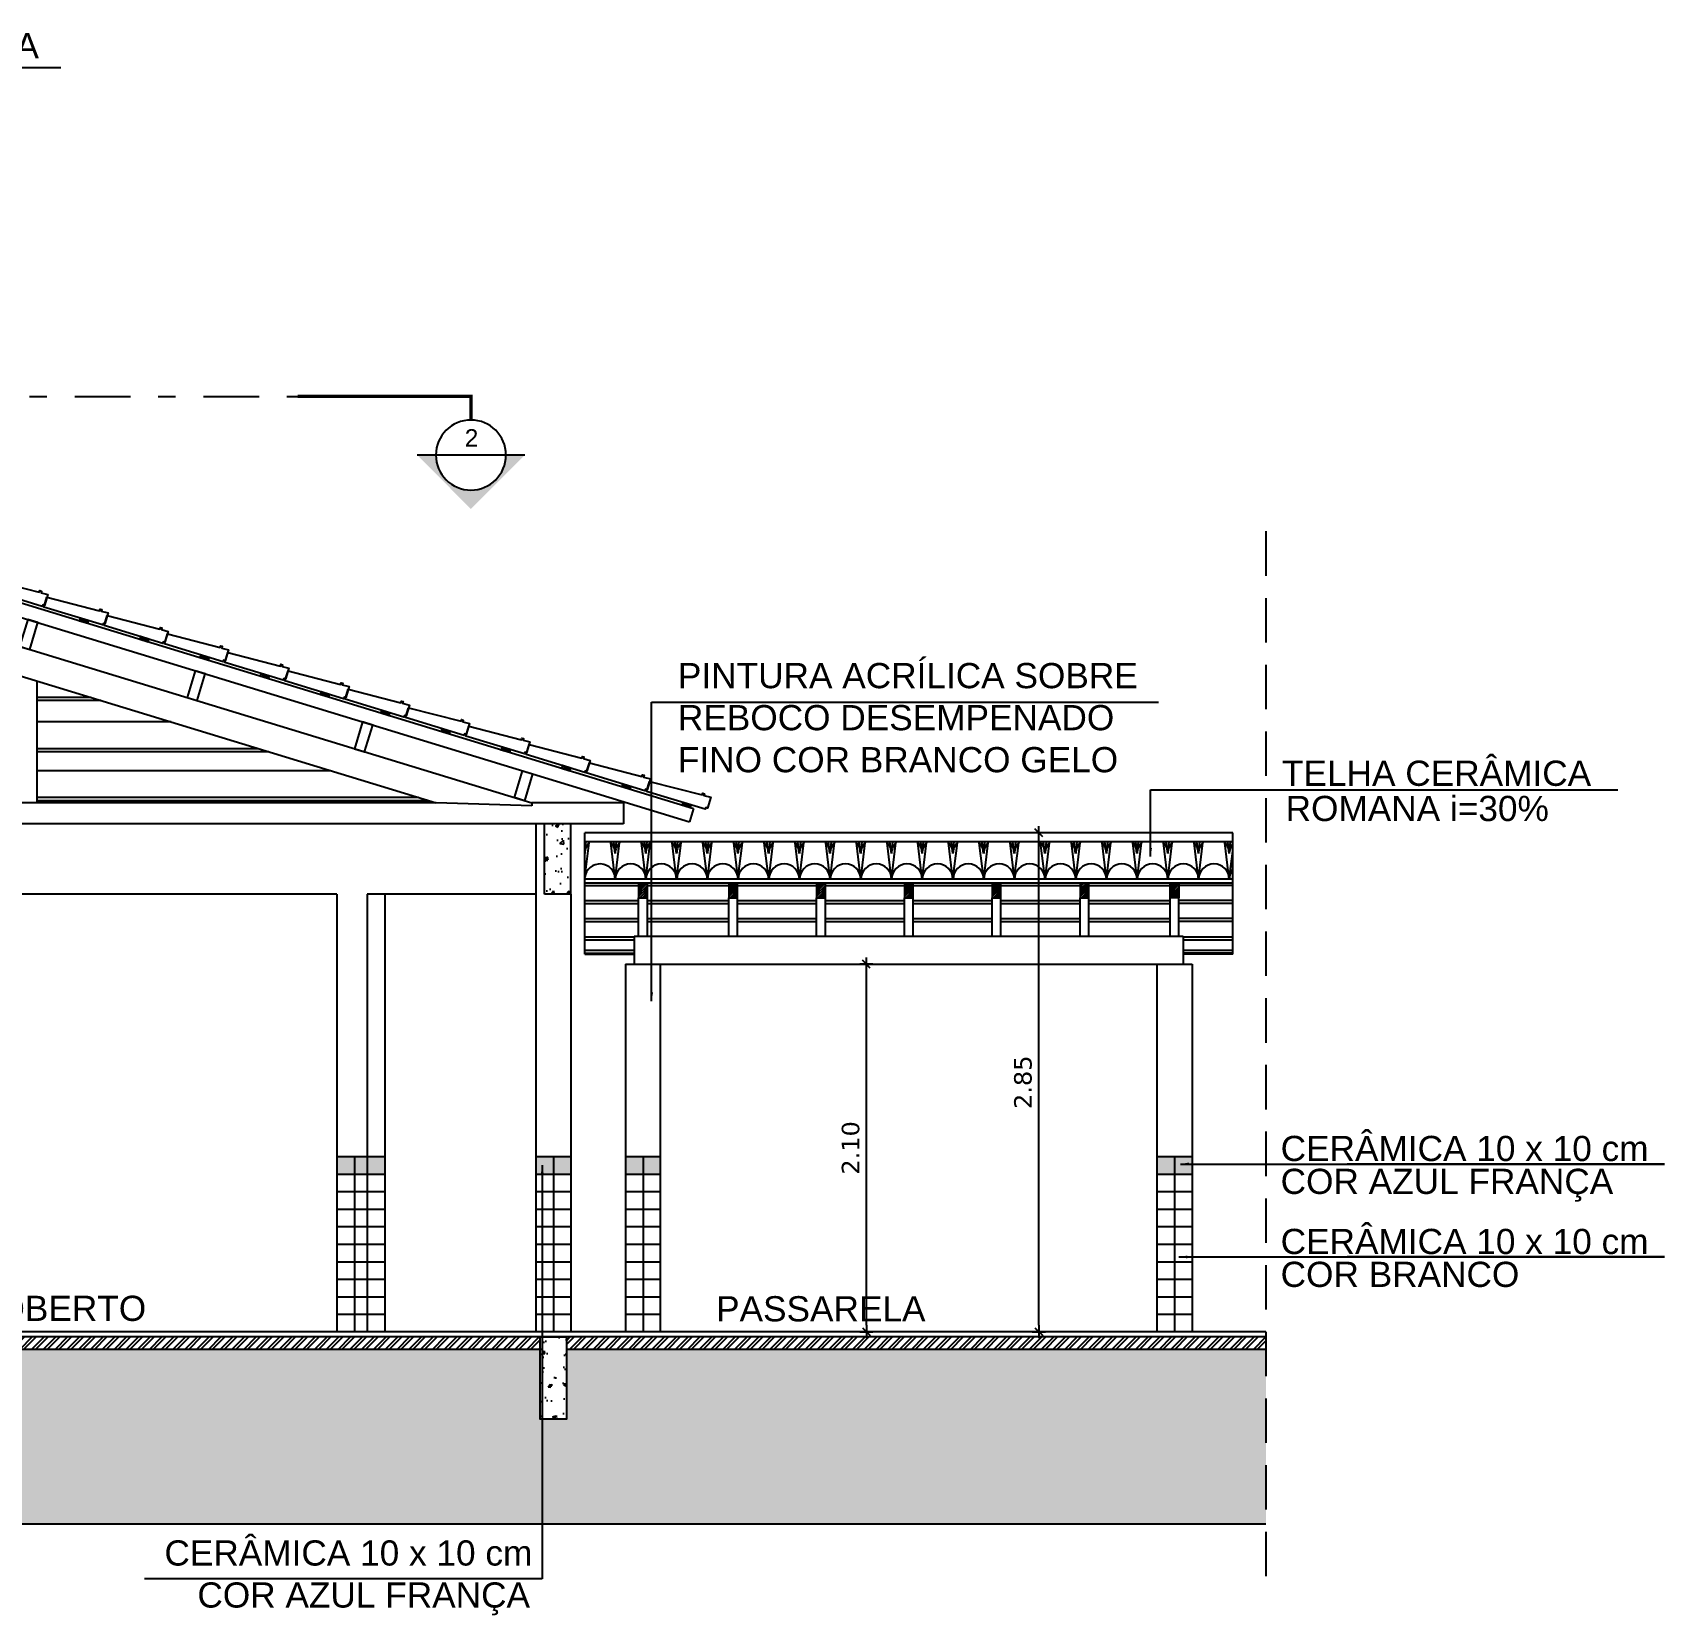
# Model space of a CAD drawing. Extents: x -81 to 144, y 107 to 212.
# Drawn here: x -43.65 to -34.33, y 155.66 to 164.7 of the extents above; entities that cross this region are included whole.
import ezdxf
from ezdxf.enums import TextEntityAlignment as Align

# ---------------------------------------------------------------- set-up
doc = ezdxf.new("R2010")
doc.units = 0
doc.header["$LTSCALE"] = 0.005
doc.header["$PDMODE"] = 3
doc.linetypes.add('DASHDOT', pattern=[25.4, 12.7, -6.35, 0, -6.35])
doc.linetypes.add('HIDDEN', pattern=[9.525, 6.35, -3.175])
doc.layers.get('0').update_dxf_attribs({"linetype": 'CONTINUOUS'})
doc.layers.get('DEFPOINTS').update_dxf_attribs({"linetype": 'CONTINUOUS'})
for name, color, linetype in [('01', 1, 'CONTINUOUS'), ('0_HATCH', 1, 'CONTINUOUS'), ('251', 251, 'CONTINUOUS'), ('A-01', 1, 'CONTINUOUS'), ('A-CHAO_FACHADA', 8, 'CONTINUOUS'), ('A-COTAS', 1, 'CONTINUOUS'), ('A-EST', 5, 'CONTINUOUS'), ('A-TEL', 2, 'CONTINUOUS'), ('A-TELHAS', 2, 'CONTINUOUS'), ('ARQ-CTA-1_075', 1, 'CONTINUOUS'), ('ARQ-HTC', 9, 'CONTINUOUS'), ('ARQ-PIS-CORTE', 2, 'CONTINUOUS'), ('ARQ-SMB-1_100', 1, 'CONTINUOUS'), ('ARQ-TXT-1_075', 2, 'CONTINUOUS'), ('ARQ-TXT-1_100', 2, 'CONTINUOUS'), ('BL-AR-TELHA 2', 2, 'CONTINUOUS'), ('EST-MET-VISTA1', 1, 'CONTINUOUS'), ('MADEIRAMENTO', 2, 'CONTINUOUS')]:
    doc.layers.add(name, color=color, linetype=linetype)
doc.styles.add('ESC-50-A20', font='arial.ttf', dxfattribs={"height": 0.1})
doc.styles.add('FNDE Text Cota 0075', font='verdana.ttf', dxfattribs={"height": 0.1})
doc.styles.add('FNDE Texto Cota 0025', font='verdana.ttf', dxfattribs={"height": 0.04})
doc.dimstyles.new('FNDE 1-0025', dxfattribs={"dimscale": 5, "dimtxt": 0.04, "dimasz": 0.01, "dimexe": 0.15, "dimexo": 0.15, "dimgap": 0.005, "dimtad": 1, "dimzin": 1, "dimdsep": 46, "dimtxsty": 'FNDE Texto Cota 0025', "dimblk": 'tic', "dimcen": 0.015, "dimdle": 0.15, "dimse1": 1, "dimse2": 1, "dimclrd": 251, "dimclre": 251, "dimclrt": 256, "dimaunit": 1, "dimadec": 3, "dimazin": 0, "dimtfac": 1, "dimtix": 1, "dimtmove": 2, "dimatfit": 3, "dimfxl": 0.15, "dimtvp": 1, "dimtolj": 1, "dimtzin": 0, "dimarcsym": 0})
doc.dimstyles.new('FNDE 1-075', dxfattribs={"dimscale": 2.5, "dimtxt": 0.1, "dimasz": 0.015, "dimexe": 0.15, "dimexo": 0.15, "dimgap": 0.015, "dimtad": 1, "dimzin": 4, "dimdsep": 46, "dimtxsty": 'FNDE Text Cota 0075', "dimblk": 'tic', "dimcen": 0.025, "dimdle": 0.15, "dimse1": 1, "dimse2": 1, "dimclrd": 251, "dimclre": 251, "dimclrt": 256, "dimaunit": 1, "dimadec": 3, "dimazin": 0, "dimtfac": 1, "dimtix": 1, "dimtmove": 2, "dimatfit": 3, "dimldrblk": 'DOTSMALL', "dimfxl": 0.15, "dimtvp": 1, "dimtolj": 1, "dimtzin": 0, "dimarcsym": 0})
pattern_1 = [(50, (86.559, 34.55552), (0.18218467, -0.01593909), [0.01905, -0.20955]), (355, (86.559, 34.55552), (-0.03524342, 0.19105685), [0.01524, -0.16764058]), (100.45144, (86.57419, 34.5542), (0.14694125, 0.17511775), [0.01619, -0.17809024]), (46.1842, (86.559, 34.60632), (0.27107904, -0.04204233), [0.028575, -0.314325]), (96.63556, (86.5816, 34.60282), (0.23740413, 0.24742612), [0.02428502, -0.2671356]), (351.18415, (86.559, 34.60632), (0.23740413, 0.24742612), [0.02285997, -0.25145973]), (21, (86.5844, 34.59362), (0.15161439, -0.1022652), [0.01905, -0.20955]), (326, (86.5844, 34.59362), (0.06180203, 0.18418797), [0.01524, -0.16764]), (71.45144, (86.59704, 34.5851), (0.21341642, 0.08192277), [0.01619, -0.17808994]), (37.5, (86.559005, 34.55552), (0.003088603, 0.08455504), [0, -0.165608, 0, -0.17018, 0, -0.168275]), (7.5, (86.559005, 34.55552), (0.066819663, 0.100180575), [0, -0.097028, 0, -0.161798, 0, -0.064135]), (327.5, (86.50236, 34.55552), (0.135590595, -0.005728744), [0, -0.0635, 0, -0.19812, 0, -0.26289]), (317.5, (86.47696, 34.55552), (0.14812918, 0.02542649), [0, -0.08255, 0, -0.131572, 0, -0.18669])]
pattern_2 = [(45, (64.485293, 98.632826), (-0.0067351921, 0.0067351921), [])]

# ---------------------------------------------------------------- blocks, each defined once
blk = doc.blocks.new('FNDE-Ind Corte-1_100')
blk.add_hatch(color=251).paths.add_polyline_path([(241.999, -2.386), (242.214, -2.386, -1), (243.014, -2.386), (243.229, -2.386), (242.614, -1.77)])
at = {"color": 251, "linetype": 'Continuous'}
blk.add_line((243.229, -2.386), (241.999, -2.386), dxfattribs=at)
blk.add_circle((242.614, -2.386), 0.4, dxfattribs=at)
blk = doc.blocks.new('tic')
at = {"color": 251}
for p, q in [((-1, 0), (1, 0)), ((0, -1), (0, 1))]:
    blk.add_line(p, q, dxfattribs=at)
blk.add_line((-0.6, -0.6), (0.6, 0.6))
blk = doc.blocks.new('T2')
at = {"linetype": 'Continuous'}
blk.add_lwpolyline([(0, 0.0594), (0.31, 0.073), (0.3096, 0.083), (0.3196, 0.0834), (0.32, 0.0734), (0.36, 0.075), (0.36, 0.0099), (0.35, 0.0099), (0.35, 0), (0, 0), (0.0001, 0.0594)], dxfattribs=at)
blk = doc.blocks.new('*D80')
at = {"layer": 'ARQ-CTA-1_075', "color": 251, "linetype": 'Continuous', "lineweight": -2, "transparency": 16777216}
blk.add_line((-38.8842, 157.3222), (-38.8842, 159.3468), dxfattribs=at)
at = {"layer": 'DEFPOINTS', "color": 0, "linetype": 'Continuous', "transparency": 16777216}
for p in [(-38.8842, 159.3843), (-38.8842, 159.3843), (-38.8842, 157.2847)]:
    blk.add_point(p, dxfattribs=at)
at = {"layer": 'ARQ-CTA-1_075', "color": 251, "linetype": 'Continuous', "lineweight": -2, "transparency": 16777216, "xscale": 0.0375, "yscale": 0.0375, "zscale": 0.0375}
for p, rotation in [((-38.8842, 159.3843), 90), ((-38.8842, 157.2847), 270)]:
    blk.add_blockref('tic', p, dxfattribs=dict(at, rotation=rotation))
at = {"layer": 'ARQ-CTA-1_075', "linetype": 'Continuous', "transparency": 16777216, "insert": (-38.9737, 158.3345), "char_height": 0.1, "attachment_point": 5, "rotation": 90, "style": 'FNDE Text Cota 0075'}
blk.add_mtext('\\A1;2.10', dxfattribs=at)
blk = doc.blocks.new('_DotSmall')
at = {"color": 0, "linetype": 'ByBlock', "const_width": 0.5}
blk.add_lwpolyline([(-0.0625, 0, 1), (0.0625, 0, 1)], format="xyb", close=True, dxfattribs=at)
blk = doc.blocks.new('*D81')
at = {"layer": 'ARQ-CTA-1_075', "color": 251, "linetype": 'Continuous', "lineweight": -2, "transparency": 16777216}
blk.add_line((-37.8993, 157.3222), (-37.8993, 160.0972), dxfattribs=at)
at = {"layer": 'DEFPOINTS', "color": 0, "linetype": 'Continuous', "transparency": 16777216}
for p in [(-37.8993, 160.1347), (-37.8993, 160.1347), (-37.8993, 157.2847)]:
    blk.add_point(p, dxfattribs=at)
at = {"layer": 'ARQ-CTA-1_075', "color": 251, "linetype": 'Continuous', "lineweight": -2, "transparency": 16777216, "xscale": 0.0375, "yscale": 0.0375, "zscale": 0.0375}
for p, rotation in [((-37.8993, 160.1347), 90), ((-37.8993, 157.2847), 270)]:
    blk.add_blockref('tic', p, dxfattribs=dict(at, rotation=rotation))
at = {"layer": 'ARQ-CTA-1_075', "linetype": 'Continuous', "transparency": 16777216, "insert": (-37.9891, 158.7097), "char_height": 0.1, "attachment_point": 5, "rotation": 90, "style": 'FNDE Text Cota 0075'}
blk.add_mtext('\\A1;2.85', dxfattribs=at)

msp = doc.modelspace()

# ---------------------------------------------------------------- hatches: boundary and pattern name
at = {"layer": '0_HATCH'}
h = msp.add_hatch(color=160, dxfattribs=at)
h.paths.add_polyline_path([(-54.7014, 158.2847), (-54.8014, 158.2847), (-54.8014, 158.1847), (-54.7014, 158.1847)])
h.paths.add_polyline_path([(-54.6014, 158.2847), (-54.7014, 158.2847), (-54.7014, 158.1847), (-54.6014, 158.1847)])
h.paths.add_polyline_path([(-53.6381, 158.2847), (-53.7381, 158.2847), (-53.7381, 158.1847), (-53.6381, 158.1847)])
h.paths.add_polyline_path([(-53.5648, 158.2847), (-53.6381, 158.2847), (-53.6381, 158.1847), (-53.5648, 158.1847)])
h.paths.add_polyline_path([(-53.4648, 158.2847), (-53.5648, 158.2847), (-53.5648, 158.1847), (-53.4648, 158.1847)])
h.paths.add_polyline_path([(-48.8232, 158.2847), (-48.9232, 158.2847), (-48.9232, 158.1847), (-48.8232, 158.1847)])
h.paths.add_polyline_path([(-48.7232, 158.2847), (-48.8232, 158.2847), (-48.8232, 158.1847), (-48.7232, 158.1847)])
h.paths.add_polyline_path([(-48.65, 158.2847), (-48.7232, 158.2847), (-48.7232, 158.1847), (-48.65, 158.1847)])
h.paths.add_polyline_path([(-46.6232, 158.2847), (-46.7232, 158.2847), (-46.7232, 158.1847), (-46.6232, 158.1847)])
h.paths.add_polyline_path([(-46.55, 158.2847), (-46.6232, 158.2847), (-46.6232, 158.1847), (-46.55, 158.1847)])
h.paths.add_polyline_path([(-46.45, 158.2847), (-46.55, 158.2847), (-46.55, 158.1847), (-46.45, 158.1847)])
h.paths.add_polyline_path([(-41.8084, 158.2847), (-41.9084, 158.2847), (-41.9084, 158.1847), (-41.8084, 158.1847)])
h.paths.add_polyline_path([(-41.7352, 158.2847), (-41.8084, 158.2847), (-41.8084, 158.1847), (-41.7352, 158.1847)])
h.paths.add_polyline_path([(-41.6352, 158.2847), (-41.7352, 158.2847), (-41.7352, 158.1847), (-41.6352, 158.1847)])
h.paths.add_polyline_path([(-40.6718, 158.2847), (-40.7718, 158.2847), (-40.7718, 158.1847), (-40.6718, 158.1847)])
h.paths.add_polyline_path([(-40.5718, 158.2847), (-40.6718, 158.2847), (-40.6718, 158.1847), (-40.5718, 158.1847)])
h = msp.add_hatch(color=160, dxfattribs=at)
h.paths.add_polyline_path([(-40.1598, 158.2847), (-40.2598, 158.2847), (-40.2598, 158.1847), (-40.1598, 158.1847)])
h.paths.add_polyline_path([(-40.0598, 158.2847), (-40.1598, 158.2847), (-40.1598, 158.1847), (-40.0598, 158.1847)])
h = msp.add_hatch(color=160, dxfattribs=at)
h.paths.add_polyline_path([(-37.1239, 158.2847), (-37.2239, 158.2847), (-37.2239, 158.1847), (-37.1239, 158.1847)])
h.paths.add_polyline_path([(-37.0239, 158.2847), (-37.1239, 158.2847), (-37.1239, 158.1847), (-37.0239, 158.1847)])
at = {"layer": '251'}
h = msp.add_hatch(dxfattribs=at)
h.set_pattern_fill('ANSI32', color=256, scale=0.005, style=0)
h.set_pattern_definition([(45, (86.559005, 34.55552), (-0.03367596, 0.03367596), []), (45, (86.581456, 34.55552), (-0.03367596, 0.03367596), [])])
h.paths.add_polyline_path([(-40.7468, 157.2547), (-45.2734, 157.2547), (-45.2734, 157.1847), (-40.7468, 157.1847)])
h.paths.add_polyline_path([(-45.4234, 157.2547), (-49.9499, 157.2547), (-49.9499, 157.1847), (-45.4234, 157.1847)])
h.paths.add_polyline_path([(-50.0999, 157.2547), (-54.6514, 157.2547), (-54.6514, 157.1847), (-50.0999, 157.1847)])
h = msp.add_hatch(dxfattribs=at)
h.set_pattern_fill('ANSI32', color=256, scale=0.005, style=0)
h.set_pattern_definition([(45, (84.714996, 34.55552), (-0.03367596, 0.03367596), []), (45, (84.737447, 34.55552), (-0.03367596, 0.03367596), [])])
h.paths.add_polyline_path([(-36.6018, 157.1847), (-40.5968, 157.1847), (-40.5968, 157.2547), (-36.6018, 157.2547)])
at = {"layer": 'A-COTAS'}
h = msp.add_hatch(dxfattribs=at)
h.set_pattern_fill('ANSI31', color=252, scale=0.003)
h.set_pattern_definition(pattern_2)
h.paths.add_polyline_path([(-40.1348, 159.8461), (-40.1848, 159.8461), (-40.1848, 159.7639), (-40.1348, 159.7639)])
h = msp.add_hatch(dxfattribs=at)
h.set_pattern_fill('ANSI31', color=252, scale=0.003)
h.set_pattern_definition([(45, (65.000057, 98.632826), (-0.0067351921, 0.0067351921), [])])
h.paths.add_polyline_path([(-39.62, 159.8461), (-39.67, 159.8461), (-39.67, 159.7639), (-39.62, 159.7639)])
h = msp.add_hatch(dxfattribs=at)
h.set_pattern_fill('ANSI31', color=252, scale=0.003)
h.set_pattern_definition([(45, (65.501657, 98.632826), (-0.0067351921, 0.0067351921), [])])
h.paths.add_polyline_path([(-39.1184, 159.8461), (-39.1684, 159.8461), (-39.1684, 159.7639), (-39.1184, 159.7639)])
h = msp.add_hatch(dxfattribs=at)
h.set_pattern_fill('ANSI31', color=252, scale=0.003)
h.set_pattern_definition([(45, (66.003257, 98.632826), (-0.0067351921, 0.0067351921), [])])
h.paths.add_polyline_path([(-38.6168, 159.8461), (-38.6668, 159.8461), (-38.6668, 159.7639), (-38.6168, 159.7639)])
h = msp.add_hatch(dxfattribs=at)
h.set_pattern_fill('ANSI31', color=252, scale=0.003)
h.set_pattern_definition([(45, (66.504857, 98.632826), (-0.0067351921, 0.0067351921), [])])
h.paths.add_polyline_path([(-38.1152, 159.8461), (-38.1652, 159.8461), (-38.1652, 159.7639), (-38.1152, 159.7639)])
h = msp.add_hatch(dxfattribs=at)
h.set_pattern_fill('ANSI31', color=252, scale=0.003)
h.set_pattern_definition([(45, (67.006457, 98.632826), (-0.0067351921, 0.0067351921), [])])
h.paths.add_polyline_path([(-37.6136, 159.8461), (-37.6636, 159.8461), (-37.6636, 159.7639), (-37.6136, 159.7639)])
h = msp.add_hatch(dxfattribs=at)
h.set_pattern_fill('ANSI31', color=252, scale=0.003)
h.set_pattern_definition(pattern_2)
h.paths.add_polyline_path([(-37.1489, 159.8461), (-37.0989, 159.8461), (-37.0989, 159.7639), (-37.1489, 159.7639)])
at = {"layer": 'ARQ-HTC'}
h = msp.add_hatch(dxfattribs=at)
h.set_pattern_fill('AR-CONC', color=251, scale=0.001, style=0)
h.set_pattern_definition(pattern_1)
h.paths.add_polyline_path([(-40.5718, 160.1847), (-40.7218, 160.1847), (-40.7218, 159.7847), (-40.6918, 159.7847), (-40.5718, 159.7847)])
h = msp.add_hatch(dxfattribs=at)
h.set_pattern_fill('AR-CONC', color=251, scale=0.001, style=0)
h.set_pattern_definition(pattern_1)
h.paths.add_polyline_path([(-40.7468, 157.2547), (-40.5968, 157.2547), (-40.5968, 156.7847), (-40.7468, 156.7847)])
h = msp.add_hatch(dxfattribs=at)
h.set_pattern_fill('EARTH', color=252, scale=0.02, angle=45, style=0)
h.set_pattern_definition([(45, (84.715, 34.55552), (1e-17, 0.17960512), [0.127, -0.127]), (45, (84.68132, 34.5892), (1e-17, 0.17960512), [0.127, -0.127]), (45, (84.64764, 34.62287), (1e-17, 0.17960512), [0.127, -0.127]), (135, (84.64764, 34.64532), (-0.17960512, 1e-17), [0.127, -0.127]), (135, (84.68132, 34.679), (-0.17960512, 1e-17), [0.127, -0.127]), (135, (84.715, 34.71267), (-0.17960512, 1e-17), [0.127, -0.127])])
h.paths.add_polyline_path([(-36.6018, 156.1847), (-36.6018, 157.1847), (-40.5968, 157.1847), (-40.5968, 156.7847), (-40.7468, 156.7847), (-40.7468, 157.1847), (-45.2734, 157.1847), (-45.2734, 156.7847), (-45.4234, 156.7847), (-45.4234, 157.1847), (-49.9499, 157.1847), (-49.9499, 156.7847), (-50.0999, 156.7847), (-50.0999, 157.1847), (-54.6514, 157.1847), (-54.6514, 156.7847), (-54.8014, 156.7847), (-54.8014, 157.1847), (-57.0152, 157.1847), (-57.0152, 156.1847)])

# ---------------------------------------------------------------- linework, layer by layer
at = {"linetype": 'DASHDOT', "ltscale": 5}
msp.add_line((-52.9606, 162.6274), (-42.1324, 162.6274), dxfattribs=at)
at = {"color": 3}
for points in [[(-43.7206, 161.1993), (-43.6632, 161.1818), (-43.6164, 161.3348), (-43.6738, 161.3523)], [(-42.7643, 160.907), (-42.7069, 160.8894), (-42.6601, 161.0424), (-42.7175, 161.06)], [(-41.808, 160.6146), (-41.7506, 160.597), (-41.7038, 160.7501), (-41.7612, 160.7676)], [(-40.8371, 160.3178), (-40.8945, 160.3353), (-40.8477, 160.4883), (-40.7903, 160.4708)]]:
    msp.add_lwpolyline(points, close=True, dxfattribs=at)
at = {"layer": '01', "color": 251}
for p, q in [((-41.9084, 158.2847), (-41.6352, 158.2847)), ((-41.8084, 158.2847), (-41.8084, 157.2847)), ((-40.7718, 158.2847), (-40.5718, 158.2847)), ((-40.6718, 158.2847), (-40.6718, 157.2847)), ((-40.2598, 158.2847), (-40.0598, 158.2847)), ((-40.1598, 158.2847), (-40.1598, 157.2847)), ((-37.2239, 158.2847), (-37.0239, 158.2847)), ((-37.1239, 158.2847), (-37.1239, 157.2847)), ((-41.9084, 158.1847), (-41.6352, 158.1847)), ((-40.7718, 158.1847), (-40.5718, 158.1847)), ((-40.2598, 158.1847), (-40.0598, 158.1847)), ((-37.2239, 158.1847), (-37.0239, 158.1847)), ((-41.9084, 158.0847), (-41.6352, 158.0847)), ((-40.7718, 158.0847), (-40.5718, 158.0847)), ((-40.2598, 158.0847), (-40.0598, 158.0847)), ((-37.2239, 158.0847), (-37.0239, 158.0847)), ((-41.9084, 157.9847), (-41.6352, 157.9847)), ((-40.7718, 157.9847), (-40.5718, 157.9847)), ((-40.2598, 157.9847), (-40.0598, 157.9847)), ((-37.2239, 157.9847), (-37.0239, 157.9847)), ((-41.9084, 157.8847), (-41.6352, 157.8847)), ((-40.7718, 157.8847), (-40.5718, 157.8847)), ((-40.2598, 157.8847), (-40.0598, 157.8847)), ((-37.2239, 157.8847), (-37.0239, 157.8847)), ((-41.9084, 157.7847), (-41.6352, 157.7847)), ((-40.7718, 157.7847), (-40.5718, 157.7847)), ((-40.2598, 157.7847), (-40.0598, 157.7847)), ((-37.2239, 157.7847), (-37.0239, 157.7847)), ((-41.9084, 157.6847), (-41.6352, 157.6847)), ((-40.7718, 157.6847), (-40.5718, 157.6847)), ((-40.2598, 157.6847), (-40.0598, 157.6847)), ((-37.2239, 157.6847), (-37.0239, 157.6847)), ((-41.9084, 157.5847), (-41.6352, 157.5847)), ((-40.7718, 157.5847), (-40.5718, 157.5847)), ((-40.2598, 157.5847), (-40.0598, 157.5847)), ((-37.2239, 157.5847), (-37.0239, 157.5847)), ((-41.9084, 157.4847), (-41.6352, 157.4847)), ((-40.7718, 157.4847), (-40.5718, 157.4847)), ((-40.2598, 157.4847), (-40.0598, 157.4847)), ((-37.2239, 157.4847), (-37.0239, 157.4847)), ((-41.9084, 157.3847), (-41.6352, 157.3847)), ((-40.7718, 157.3847), (-40.5718, 157.3847)), ((-40.2598, 157.3847), (-40.0598, 157.3847)), ((-37.2239, 157.3847), (-37.0239, 157.3847))]:
    msp.add_line(p, q, dxfattribs=at)
at = {"layer": 'A-01', "color": 5, "linetype": 'HIDDEN', "ltscale": 8}
msp.add_line((-36.6018, 161.8565), (-36.6018, 155.845), dxfattribs=at)
at = {"layer": 'A-01'}
for p, q in [((-43.3115, 160.907), (-43.6219, 160.907)), ((-43.2542, 160.8894), (-43.6219, 160.8894)), ((-42.8557, 160.7676), (-43.6219, 160.7676)), ((-42.3552, 160.6146), (-43.6219, 160.6146)), ((-42.2979, 160.597), (-43.6219, 160.597)), ((-41.9422, 160.4883), (-43.6219, 160.4883)), ((-41.4417, 160.3353), (-43.6219, 160.3353)), ((-41.3843, 160.3178), (-43.6219, 160.3178)), ((-36.7918, 160.1347), (-40.4918, 160.1347)), ((-40.4918, 159.4407), (-40.4918, 160.1347)), ((-36.7918, 159.4407), (-36.7918, 160.1347)), ((-36.7918, 160.0826), (-40.4918, 160.0826)), ((-40.4918, 159.8461), (-40.4918, 159.8961)), ((-36.7918, 159.8691), (-40.4918, 159.8691)), ((-41.9084, 159.7847), (-45.1984, 159.7847)), ((-41.9084, 159.7847), (-41.9084, 157.2847)), ((-40.7718, 159.7847), (-41.7352, 159.7847)), ((-41.7352, 159.7847), (-41.7352, 157.2847)), ((-41.6352, 159.7847), (-41.6352, 157.2847)), ((-40.4918, 159.4407), (-40.2098, 159.4407)), ((-36.7918, 159.4407), (-37.0739, 159.4407))]:
    msp.add_line(p, q, dxfattribs=at)
at = {"layer": 'A-01', "color": 3}
for p, q in [((-40.7718, 160.1847), (-40.7718, 157.2847)), ((-40.5718, 159.7847), (-40.5718, 157.2847)), ((-40.2598, 159.3843), (-40.0598, 159.3843)), ((-40.2598, 159.3843), (-40.2598, 157.2847)), ((-40.0598, 157.2847), (-40.0598, 159.3843)), ((-37.2239, 157.2847), (-37.2239, 159.3843)), ((-37.2239, 159.3843), (-37.0239, 159.3843)), ((-37.0239, 159.3843), (-37.0239, 157.2847))]:
    msp.add_line(p, q, dxfattribs=at)
at = {"layer": 'A-CHAO_FACHADA'}
for p, q in [((-40.4918, 159.8341), (-40.1848, 159.8341)), ((-40.1348, 159.8341), (-39.67, 159.8341)), ((-39.62, 159.8341), (-39.1684, 159.8341)), ((-39.1184, 159.8341), (-38.6668, 159.8341)), ((-38.6168, 159.8341), (-38.1652, 159.8341)), ((-38.1152, 159.8341), (-37.6636, 159.8341)), ((-37.6136, 159.8341), (-37.1489, 159.8341)), ((-36.7918, 159.8341), (-37.0989, 159.8341)), ((-40.4918, 159.7479), (-40.1848, 159.7479)), ((-40.4918, 159.7306), (-40.1848, 159.7306)), ((-40.1348, 159.7479), (-39.67, 159.7479)), ((-40.1348, 159.7306), (-39.67, 159.7306)), ((-39.62, 159.7479), (-39.1684, 159.7479)), ((-39.62, 159.7306), (-39.1684, 159.7306)), ((-39.1184, 159.7479), (-38.6668, 159.7479)), ((-39.1184, 159.7306), (-38.6668, 159.7306)), ((-38.6168, 159.7479), (-38.1652, 159.7479)), ((-38.6168, 159.7306), (-38.1652, 159.7306)), ((-38.1152, 159.7479), (-37.6636, 159.7479)), ((-38.1152, 159.7306), (-37.6636, 159.7306)), ((-37.6136, 159.7479), (-37.1489, 159.7479)), ((-37.6136, 159.7306), (-37.1489, 159.7306)), ((-36.7918, 159.7479), (-37.0989, 159.7479)), ((-36.7918, 159.7306), (-37.0989, 159.7306)), ((-40.4918, 159.6444), (-40.1848, 159.6444)), ((-40.4918, 159.6272), (-40.1848, 159.6272)), ((-40.1348, 159.6444), (-39.67, 159.6444)), ((-40.1348, 159.6272), (-39.67, 159.6272)), ((-39.62, 159.6444), (-39.1684, 159.6444)), ((-39.62, 159.6272), (-39.1684, 159.6272)), ((-39.1184, 159.6444), (-38.6668, 159.6444)), ((-39.1184, 159.6272), (-38.6668, 159.6272)), ((-38.6168, 159.6444), (-38.1652, 159.6444)), ((-38.6168, 159.6272), (-38.1652, 159.6272)), ((-38.1152, 159.6444), (-37.6636, 159.6444)), ((-38.1152, 159.6272), (-37.6636, 159.6272)), ((-37.6136, 159.6444), (-37.1489, 159.6444)), ((-37.6136, 159.6272), (-37.1489, 159.6272)), ((-36.7918, 159.6444), (-37.0989, 159.6444)), ((-36.7918, 159.6272), (-37.0989, 159.6272)), ((-40.4918, 159.541), (-40.2098, 159.541)), ((-40.4918, 159.5237), (-40.2098, 159.5237)), ((-37.0739, 159.541), (-36.7918, 159.541)), ((-37.0739, 159.5237), (-36.7918, 159.5237)), ((-40.4918, 159.4645), (-40.2098, 159.4645)), ((-40.4918, 159.4472), (-40.2098, 159.4472)), ((-37.0739, 159.4645), (-36.7918, 159.4645)), ((-36.7918, 159.4472), (-37.0739, 159.4472))]:
    msp.add_line(p, q, dxfattribs=at)
at = {"layer": 'A-EST'}
for p, q in [((-40.5718, 160.1847), (-40.7218, 160.1847)), ((-40.7218, 159.7847), (-40.7218, 160.1847)), ((-40.5718, 159.7847), (-40.5718, 160.1847)), ((-40.5718, 159.7847), (-40.7218, 159.7847)), ((-36.6018, 157.2547), (-54.8014, 157.2547)), ((-45.2734, 157.1847), (-40.7353, 157.1847)), ((-40.5968, 157.1847), (-36.6018, 157.1847))]:
    msp.add_line(p, q, dxfattribs=at)
msp.add_lwpolyline([(-40.7468, 157.2547), (-40.5968, 157.2547), (-40.5968, 156.7847), (-40.7468, 156.7847)], close=True, dxfattribs=at)
at = {"layer": 'A-TEL'}
for p, q in [((-45.2734, 161.925), (-39.8718, 160.2736)), ((-45.2734, 161.8414), (-39.8952, 160.1971)), ((-45.2734, 161.6741), (-40.7943, 160.3047)), ((-45.1984, 161.4838), (-41.3416, 160.3047)), ((-43.6219, 161.0019), (-43.6219, 160.3047)), ((-41.3416, 160.3047), (-45.1984, 160.3047)), ((-40.7943, 160.2885), (-41.3416, 160.3047)), ((-40.7943, 160.3047), (-40.7943, 160.2885)), ((-40.2718, 160.3047), (-40.7943, 160.3047)), ((-40.2718, 160.3047), (-40.2718, 160.1847)), ((-39.8718, 160.2736), (-39.8952, 160.1971)), ((-40.2718, 160.1847), (-45.1984, 160.1847))]:
    msp.add_line(p, q, dxfattribs=at)
at = {"layer": 'ARQ-HTC', "color": 252}
msp.add_line((-36.6018, 156.1847), (-57.0152, 156.1847), dxfattribs=at)
at = {"layer": 'ARQ-PIS-CORTE'}
msp.add_line((-36.6018, 157.2847), (-54.8014, 157.2847), dxfattribs=at)
at = {"layer": 'ARQ-SMB-1_100', "color": 251, "linetype": 'DASHDOT', "ltscale": 0.1}
msp.add_lwpolyline([(-41.1424, 162.492, 0.02, 0.02, 0), (-41.1424, 162.6274, 0.02, 0.02, 0), (-42.1324, 162.6274, 0, 0, 0)], format="xyseb", dxfattribs=at)
at = {"layer": 'BL-AR-TELHA 2'}
for p, q in [((-40.493, 160.0214), (-40.4856, 160.0826)), ((-40.4918, 159.8786), (-40.4678, 160.078)), ((-40.318, 159.8691), (-40.3431, 160.078)), ((-40.3185, 160.0166), (-40.3265, 160.0826)), ((-40.3185, 160.0214), (-40.3112, 160.0826)), ((-40.3185, 159.8691), (-40.2934, 160.078)), ((-40.1435, 159.8691), (-40.1687, 160.078)), ((-40.1441, 160.0166), (-40.1521, 160.0826)), ((-40.1435, 160.0214), (-40.1362, 160.0826)), ((-40.1435, 159.8691), (-40.1184, 160.078)), ((-39.968, 159.8691), (-39.9931, 160.078)), ((-39.9691, 160.0166), (-39.9771, 160.0826)), ((-39.968, 160.0214), (-39.9606, 160.0826)), ((-39.968, 159.8691), (-39.9428, 160.078)), ((-39.7924, 159.8691), (-39.8176, 160.078)), ((-39.7935, 160.0166), (-39.8015, 160.0826)), ((-39.7924, 160.0214), (-39.785, 160.0826)), ((-39.7924, 159.8691), (-39.7673, 160.078)), ((-39.6168, 159.8691), (-39.642, 160.078)), ((-39.618, 160.0166), (-39.6259, 160.0826)), ((-39.6174, 160.0214), (-39.61, 160.0826)), ((-39.6174, 159.8691), (-39.5923, 160.078)), ((-39.4418, 159.8691), (-39.467, 160.078)), ((-39.443, 160.0166), (-39.4509, 160.0826)), ((-39.4418, 160.0214), (-39.4345, 160.0826)), ((-39.4418, 159.8691), (-39.4167, 160.078)), ((-39.2663, 159.8691), (-39.2914, 160.078)), ((-39.2674, 160.0166), (-39.2753, 160.0826)), ((-39.2663, 160.0214), (-39.2589, 160.0826)), ((-39.2663, 159.8691), (-39.2411, 160.078)), ((-39.0907, 159.8691), (-39.1158, 160.078)), ((-39.0918, 160.0166), (-39.0998, 160.0826)), ((-39.0913, 160.0214), (-39.0839, 160.0826)), ((-39.0913, 159.8691), (-39.0661, 160.078)), ((-38.9157, 159.8691), (-38.9408, 160.078)), ((-38.9168, 160.0166), (-38.9248, 160.0826)), ((-38.9157, 160.0214), (-38.9083, 160.0826)), ((-38.9157, 159.8691), (-38.8905, 160.078)), ((-38.7401, 159.8691), (-38.7653, 160.078)), ((-38.7413, 160.0166), (-38.7492, 160.0826)), ((-38.7401, 160.0214), (-38.7328, 160.0826)), ((-38.7401, 159.8691), (-38.715, 160.078)), ((-38.5646, 159.8691), (-38.5897, 160.078)), ((-38.5657, 160.0166), (-38.5736, 160.0826)), ((-38.5651, 160.0214), (-38.5578, 160.0826)), ((-38.5651, 159.8691), (-38.54, 160.078)), ((-38.3896, 159.8691), (-38.4147, 160.078)), ((-38.3907, 160.0166), (-38.3986, 160.0826)), ((-38.3896, 160.0214), (-38.3822, 160.0826)), ((-38.3896, 159.8691), (-38.3644, 160.078)), ((-38.214, 159.8691), (-38.2391, 160.078)), ((-38.2151, 160.0166), (-38.2231, 160.0826)), ((-38.214, 160.0214), (-38.2066, 160.0826)), ((-38.214, 159.8691), (-38.1888, 160.078)), ((-38.0384, 159.8691), (-38.0636, 160.078)), ((-38.0396, 160.0166), (-38.0475, 160.0826)), ((-38.0396, 160.0166), (-38.0475, 160.0826)), ((-38.039, 159.8691), (-38.0138, 160.078)), ((-38.0384, 160.0214), (-38.0311, 160.0826)), ((-37.8634, 159.8691), (-37.8886, 160.078)), ((-37.864, 160.0166), (-37.8719, 160.0826)), ((-37.8634, 160.0214), (-37.8561, 160.0826)), ((-37.8634, 159.8691), (-37.8383, 160.078)), ((-37.6878, 159.8691), (-37.713, 160.078)), ((-37.689, 160.0166), (-37.6969, 160.0826)), ((-37.6878, 160.0214), (-37.6805, 160.0826)), ((-37.6878, 159.8691), (-37.6627, 160.078)), ((-37.5123, 159.8691), (-37.5374, 160.078)), ((-37.5134, 160.0166), (-37.5214, 160.0826)), ((-37.5128, 159.8691), (-37.4877, 160.078)), ((-37.5123, 160.0214), (-37.5049, 160.0826)), ((-37.3373, 159.8691), (-37.3624, 160.078)), ((-37.3384, 160.0166), (-37.3464, 160.0826)), ((-37.3378, 160.0166), (-37.3458, 160.0826)), ((-37.3373, 160.0214), (-37.3299, 160.0826)), ((-37.3373, 159.8691), (-37.3121, 160.078)), ((-37.1617, 159.8691), (-37.1869, 160.078)), ((-37.1628, 160.0166), (-37.1708, 160.0826)), ((-37.1623, 160.0214), (-37.1549, 160.0826)), ((-37.1617, 159.8691), (-37.1366, 160.078)), ((-36.9861, 159.8691), (-37.0113, 160.078)), ((-36.9878, 160.0166), (-36.9958, 160.0826)), ((-36.9867, 160.0214), (-36.9793, 160.0826)), ((-36.9867, 159.8691), (-36.9616, 160.078)), ((-36.8111, 159.8691), (-36.8363, 160.078)), ((-36.8123, 160.0166), (-36.8202, 160.0826)), ((-36.8111, 160.0214), (-36.8038, 160.0826)), ((-36.8111, 159.8691), (-36.7918, 160.0295))]:
    msp.add_line(p, q, dxfattribs=at)
for centre, start, end in [((-40.4055, 160.0166), 131.09523, 180), ((-40.4055, 160.0166), 0, 48.90477), ((-40.231, 160.0166), 131.09523, 180), ((-40.231, 160.0166), 0, 48.90477), ((-40.056, 160.0166), 131.09523, 180), ((-40.056, 160.0166), 0, 48.90477), ((-39.8805, 160.0166), 131.09523, 180), ((-39.8805, 160.0166), 0, 48.90477), ((-39.7049, 160.0166), 131.09523, 180), ((-39.7049, 160.0166), 0, 48.90477), ((-39.5299, 160.0166), 131.09523, 180), ((-39.5299, 160.0166), 0, 48.90477), ((-39.3543, 160.0166), 131.09523, 180), ((-39.3543, 160.0166), 0, 48.90477), ((-39.1788, 160.0166), 131.09523, 180), ((-39.1788, 160.0166), 0, 48.90477), ((-39.0038, 160.0166), 131.09523, 180), ((-39.0038, 160.0166), 0, 48.90477), ((-38.8282, 160.0166), 131.09523, 180), ((-38.8282, 160.0166), 0, 48.90477), ((-38.6526, 160.0166), 131.09523, 180), ((-38.6526, 160.0166), 0, 48.90477), ((-38.4776, 160.0166), 131.09523, 180), ((-38.4776, 160.0166), 0, 48.90477), ((-38.3021, 160.0166), 131.09523, 180), ((-38.3021, 160.0166), 0, 48.90477), ((-38.1265, 160.0166), 131.09523, 180), ((-38.1265, 160.0166), 0, 48.90477), ((-38.1265, 160.0166), 0, 48.90477), ((-37.9509, 160.0166), 131.09523, 180), ((-37.9509, 160.0166), 0, 48.90477), ((-37.7759, 160.0166), 131.09523, 180), ((-37.7759, 160.0166), 0, 48.90477), ((-37.6003, 160.0166), 131.09523, 180), ((-37.6003, 160.0166), 0, 48.90477), ((-37.4248, 160.0166), 131.09523, 180), ((-37.4253, 160.0166), 0, 48.90477), ((-37.4248, 160.0166), 0, 48.90477), ((-37.2498, 160.0166), 131.09523, 180), ((-37.2498, 160.0166), 0, 48.90477), ((-37.0748, 160.0166), 131.09523, 180), ((-37.0748, 160.0166), 0, 48.90477), ((-36.8992, 160.0166), 131.09523, 180), ((-36.8992, 160.0166), 0, 48.90477), ((-36.7236, 160.0166), 141.20544, 180), ((-40.4049, 159.8691), 0, 173.45812), ((-40.2305, 159.8691), 0, 180), ((-40.0555, 159.8691), 0, 180), ((-39.8799, 159.8691), 0, 180), ((-39.7043, 159.8691), 0, 180), ((-39.5293, 159.8691), 0, 180), ((-39.3538, 159.8691), 0, 180), ((-39.1782, 159.8691), 0, 180), ((-39.0032, 159.8691), 0, 180), ((-38.8276, 159.8691), 0, 180), ((-38.6521, 159.8691), 0, 180), ((-38.4771, 159.8691), 0, 180), ((-38.3015, 159.8691), 0, 180), ((-38.1259, 159.8691), 0, 180), ((-37.9509, 159.8691), 0, 180), ((-37.7753, 159.8691), 0, 180), ((-37.5998, 159.8691), 0, 180), ((-37.4248, 159.8691), 0, 180), ((-37.2492, 159.8691), 0, 180), ((-37.0736, 159.8691), 0, 180), ((-36.8986, 159.8691), 0, 180), ((-36.7231, 159.8691), 141.80479, 180)]:
    msp.add_arc(centre, 0.0875, start, end, dxfattribs=at)
at = {"layer": 'EST-MET-VISTA1'}
for p, q in [((-36.7918, 159.8461), (-40.4918, 159.8461)), ((-40.1848, 159.5443), (-40.1848, 159.7639)), ((-40.1348, 159.5443), (-40.1348, 159.7639)), ((-39.67, 159.5443), (-39.67, 159.7639)), ((-39.62, 159.5443), (-39.62, 159.7639)), ((-39.1684, 159.5443), (-39.1684, 159.7639)), ((-39.1184, 159.5443), (-39.1184, 159.7639)), ((-38.6668, 159.5443), (-38.6668, 159.7639)), ((-38.6168, 159.5443), (-38.6168, 159.7639)), ((-38.1652, 159.5443), (-38.1652, 159.7639)), ((-38.1152, 159.5443), (-38.1152, 159.7639)), ((-37.6636, 159.5443), (-37.6636, 159.7639)), ((-37.6136, 159.5443), (-37.6136, 159.7639)), ((-37.1489, 159.5443), (-37.1489, 159.7639)), ((-37.0989, 159.5443), (-37.0989, 159.7639)), ((-40.2098, 159.5443), (-40.2098, 159.3843)), ((-40.2098, 159.5443), (-37.0739, 159.5443)), ((-37.0739, 159.5443), (-37.0739, 159.3843)), ((-40.0598, 159.3843), (-37.2239, 159.3843))]:
    msp.add_line(p, q, dxfattribs=at)
at = {"layer": 'EST-MET-VISTA1', "color": 2}
for points in [[(-40.1348, 159.8461), (-40.1848, 159.8461), (-40.1848, 159.7639), (-40.1348, 159.7639)], [(-39.62, 159.8461), (-39.67, 159.8461), (-39.67, 159.7639), (-39.62, 159.7639)], [(-39.1184, 159.8461), (-39.1684, 159.8461), (-39.1684, 159.7639), (-39.1184, 159.7639)], [(-38.6168, 159.8461), (-38.6668, 159.8461), (-38.6668, 159.7639), (-38.6168, 159.7639)], [(-38.1152, 159.8461), (-38.1652, 159.8461), (-38.1652, 159.7639), (-38.1152, 159.7639)], [(-37.6136, 159.8461), (-37.6636, 159.8461), (-37.6636, 159.7639), (-37.6136, 159.7639)], [(-37.1489, 159.8461), (-37.0989, 159.8461), (-37.0989, 159.7639), (-37.1489, 159.7639)]]:
    msp.add_lwpolyline(points, close=True, dxfattribs=at)
at = {"layer": 'MADEIRAMENTO', "color": 1}
for p, q in [((-43.3785, 161.3467), (-43.3264, 161.3455)), ((-43.3744, 161.3602), (-43.331, 161.3312)), ((-43.0343, 161.2414), (-42.9821, 161.2402)), ((-43.0302, 161.2549), (-42.9868, 161.2259)), ((-42.686, 161.1497), (-42.6425, 161.1207)), ((-42.6901, 161.1362), (-42.6379, 161.135)), ((-42.3458, 161.0309), (-42.2937, 161.0297)), ((-42.3417, 161.0444), (-42.2983, 161.0155)), ((-42.0016, 160.9257), (-41.9494, 160.9245)), ((-41.9975, 160.9392), (-41.9541, 160.9102)), ((-41.6574, 160.8204), (-41.6052, 160.8192)), ((-41.6533, 160.8339), (-41.6098, 160.805)), ((-41.3131, 160.7152), (-41.261, 160.714)), ((-41.309, 160.7287), (-41.2656, 160.6997)), ((-40.9689, 160.61), (-40.9167, 160.6087)), ((-40.9648, 160.6234), (-40.9214, 160.5945)), ((-40.6247, 160.5047), (-40.5725, 160.5035)), ((-40.6206, 160.5182), (-40.5771, 160.4892)), ((-40.2763, 160.413), (-40.2329, 160.384)), ((-40.2805, 160.3995), (-40.2283, 160.3983)), ((-39.9362, 160.2942), (-39.884, 160.293)), ((-39.9321, 160.3077), (-39.8887, 160.2788))]:
    msp.add_line(p, q, dxfattribs=at)
for points in [[(-43.3266, 161.3455), (-43.3744, 161.3602), (-43.3788, 161.3458), (-43.331, 161.3312)], [(-42.9824, 161.2403), (-43.0302, 161.2549), (-43.0346, 161.2406), (-42.9868, 161.2259)], [(-42.6381, 161.135), (-42.686, 161.1497), (-42.6903, 161.1353), (-42.6425, 161.1207)], [(-42.2939, 161.0298), (-42.3417, 161.0444), (-42.3461, 161.0301), (-42.2983, 161.0155)], [(-41.9497, 160.9246), (-41.9975, 160.9392), (-42.0019, 160.9248), (-41.9541, 160.9102)], [(-41.6055, 160.8193), (-41.6533, 160.8339), (-41.6577, 160.8196), (-41.6098, 160.805)], [(-41.2612, 160.7141), (-41.309, 160.7287), (-41.3134, 160.7143), (-41.2656, 160.6997)], [(-40.917, 160.6088), (-40.9648, 160.6234), (-40.9692, 160.6091), (-40.9214, 160.5945)], [(-40.5728, 160.5036), (-40.6206, 160.5182), (-40.625, 160.5039), (-40.5771, 160.4892)], [(-40.2285, 160.3983), (-40.2763, 160.413), (-40.2807, 160.3986), (-40.2329, 160.384)], [(-39.8843, 160.2931), (-39.9321, 160.3077), (-39.9365, 160.2934), (-39.8887, 160.2788)]]:
    msp.add_lwpolyline(points, close=True, dxfattribs=at)

# ---------------------------------------------------------------- block references
at = {"layer": 'A-TELHAS', "extrusion": (0, 0, -1), "xscale": -1, "zscale": -1, "rotation": 17.00009445365172}
for p in [(43.9259, 161.5289), (43.5817, 161.4237), (43.2375, 161.3184), (42.8932, 161.2132), (42.549, 161.1079), (42.2048, 161.0027), (41.8605, 160.8975), (41.5163, 160.7922), (41.1721, 160.687), (40.8278, 160.5817), (40.4836, 160.4765), (40.1394, 160.3712)]:
    msp.add_blockref('T2', p, dxfattribs=at)
at = {"layer": 'ARQ-SMB-1_100', "xscale": -0.5, "yscale": 0.5, "zscale": 0.5, "rotation": 180}
msp.add_blockref('FNDE-Ind Corte-1_100', (-162.4498, 161.0992), dxfattribs=at)

# ---------------------------------------------------------------- texts
at = {"layer": 'ARQ-TXT-1_075', "style": 'ESC-50-A20'}
for s, p in [('TELHA CERÂMICA ', (-36.51, 160.4026)), ('ROMANA i=30%%%', (-36.4893, 160.2015)), ('RECREIO COBERTO', (-44.9646, 157.3463)), ('PASSARELA', (-39.7425, 157.3437))]:
    msp.add_text(s, height=0.144, dxfattribs=at).set_placement(p)
for s, p in [('CERÂMICA 10 x 10 cm', (-36.5178, 158.3314)), ('COR AZUL FRANÇA', (-36.5178, 158.1435)), ('CERÂMICA 10 x 10 cm', (-36.5178, 157.8002)), ('COR BRANCO', (-36.5178, 157.6124))]:
    msp.add_text(s, height=0.144, dxfattribs=at).set_placement(p, align=Align.MIDDLE_LEFT)
at = {"layer": 'ARQ-TXT-1_075', "char_height": 0.144, "attachment_point": 1, "style": 'ESC-50-A20'}
for s, insert, width in [('COBERTURA COM TELHA\\PCERÂMICA ROMANA', (-46.1026, 164.7028), 2.558825), ('PINTURA ACRÍLICA SOBRE REBOCO DESEMPENADO FINO COR BRANCO GELO', (-39.9605, 161.1043), 2.618742), ('\\pi0.076216;CERÂMICA 10 x 10 cm       \\P\\pi0.26452;COR AZUL FRANÇA', (-42.9696, 156.0929), 2.154885)]:
    msp.add_mtext(s, dxfattribs=dict(at, insert=insert, width=width))
at = {"layer": 'ARQ-TXT-1_100', "insert": (-41.178, 162.4399), "char_height": 0.1, "width": 4.264089, "attachment_point": 1, "style": 'ESC-50-A20'}
msp.add_mtext('2', dxfattribs=at)

# ---------------------------------------------------------------- dimensions: what is measured, and where the dimension line sits
at = {"layer": 'ARQ-CTA-1_075', "linetype": 'Continuous'}
for base, p1, p2, picture, middle in [((-37.8993, 160.1347), (-37.8993, 157.2847), (-37.8993, 160.1347), '*D81', (-37.9891, 158.7097)), ((-38.8842, 159.3843), (-38.8842, 157.2847), (-38.8842, 159.3843), '*D80', (-38.9737, 158.3345))]:
    dim = msp.add_linear_dim(base=base, p1=p1, p2=p2, angle=90, dimstyle='FNDE 1-075', dxfattribs=at)
    dim.commit()
    dim.dimension.update_dxf_attribs({"geometry": picture, "text_midpoint": middle})

# ---------------------------------------------------------------- leaders
at = {"layer": 'ARQ-SMB-1_100'}
for points in [[(-46.1927, 163.8019), (-46.1927, 164.505), (-43.4852, 164.505)], [(-40.1107, 159.1733), (-40.1107, 160.8814), (-37.2146, 160.8814)], [(-37.2607, 159.9984), (-37.2607, 160.3801), (-34.5923, 160.3801)], [(-40.7353, 158.2365, 0.4703), (-40.7353, 155.8725, 0.4703), (-43.0064, 155.8725, 0.4703)], [(-37.0907, 158.2426), (-34.326, 158.2426), (-36.1376, 158.2426)]]:
    msp.add_leader(points, dimstyle='FNDE 1-0025', override={"dimtad": 0, "dimfxl": 0.025, "dimarcsym": 1}, dxfattribs=at)
at = {"layer": 'ARQ-TXT-1_075'}
msp.add_leader([(-37.0999, 157.7115), (-34.326, 157.7115), (-36.1376, 157.7115)], dimstyle='FNDE 1-0025', override={"dimtad": 0, "dimfxl": 0.025, "dimarcsym": 1}, dxfattribs=at)

doc.saveas('drawing.dxf')
